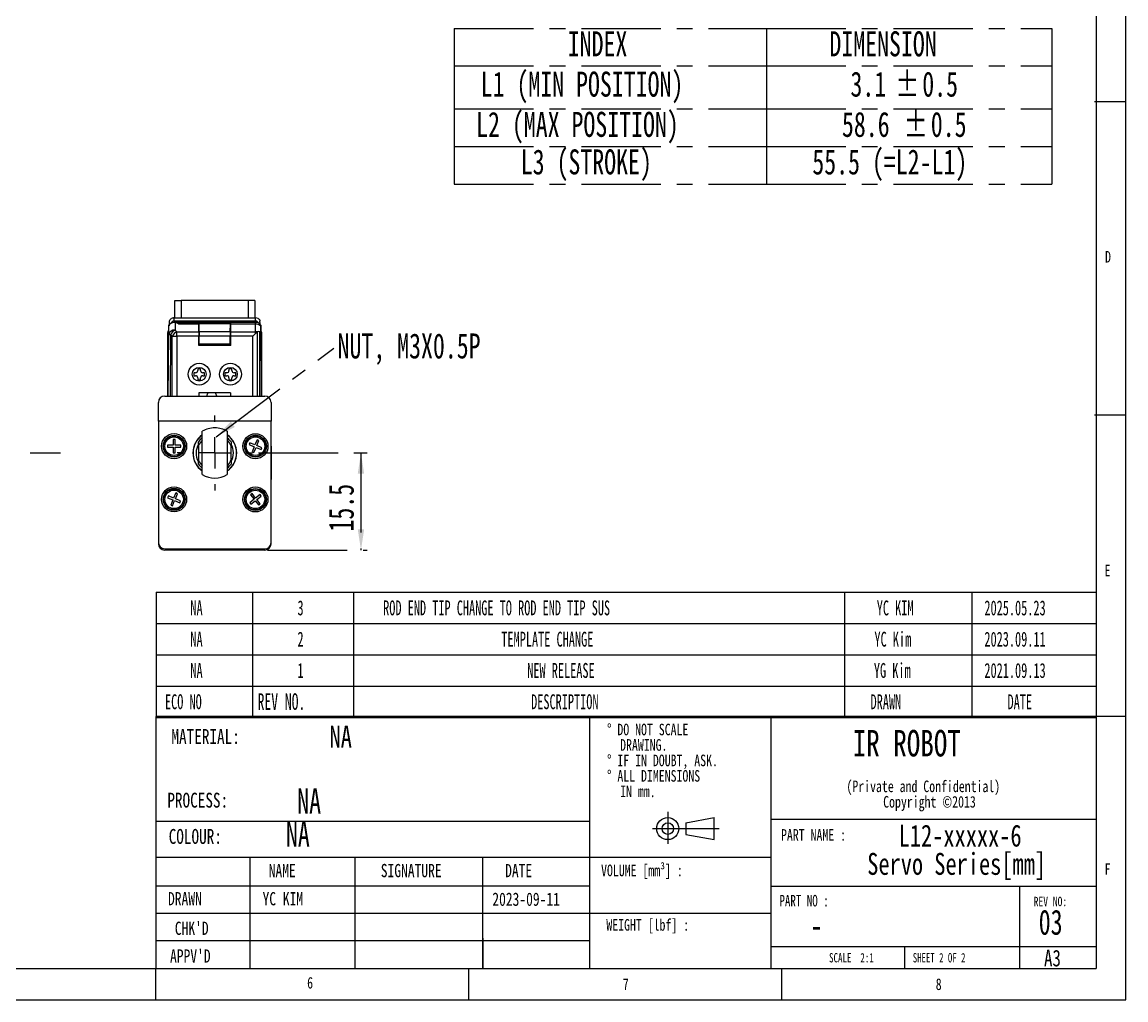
# Paper-space layout '시트2-ENG' of a CAD drawing. Header units: millimetres. Extents: x 5 to 415, y 5 to 292.
# Drawn here: x 238.6 to 415, y 5 to 161.2 of the extents above; entities that cross this region are included whole.
import ezdxf

# ---------------------------------------------------------------- set-up
doc = ezdxf.new("R2010")
doc.units = ezdxf.units.MM
doc.linetypes.add('CENTERX2', pattern=[20.32, 12.7, -2.54, 2.54, -2.54])
doc.layers.add('CENTER_LINE', color=7, linetype='CENTERX2')
doc.layers.add('NOTES', color=7, linetype='Continuous')
doc.styles.add('SLDTEXTSTYLE0', font='TXT', dxfattribs={"width": 0.7})
doc.styles.add('SLDTEXTSTYLE3', font='TXT', dxfattribs={"width": 0.75})
doc.styles.add('SLDTEXTSTYLE4', font='TXT', dxfattribs={"width": 0.6875})
doc.styles.add('SLDTEXTSTYLE5', font='TXT', dxfattribs={"width": 0.694444})
doc.styles.add('SLDTEXTSTYLE6', font='TXT', dxfattribs={"width": 0.605})
doc.dimstyles.new('SLDDIMSTYLE4', dxfattribs={"dimtxt": 4, "dimasz": 3.302, "dimexe": 0, "dimexo": 0.0625, "dimgap": 1, "dimtad": 1, "dimdec": 1, "dimrnd": 1e-09, "dimzin": 12, "dimdsep": 46, "dimtxsty": 'SLDTEXTSTYLE0', "dimsah": 1, "dimcen": 0.09, "dimadec": 0, "dimazin": 3, "dimtfac": 1, "dimtdec": 1, "dimtofl": 0, "dimtmove": 0, "dimatfit": 3, "dimfxl": 1, "dimfrac": 2, "dimtolj": 1, "dimtzin": 12, "dimarcsym": 0})
doc.dimstyles.new('SLDDIMSTYLE6', dxfattribs={"dimtxt": 0.18, "dimasz": 3.302, "dimexe": 0, "dimexo": 0.0625, "dimgap": 0, "dimtad": 0, "dimtih": 1, "dimtoh": 1, "dimdec": 0, "dimrnd": 1e-09, "dimzin": 0, "dimdsep": 46, "dimtxsty": 'Standard', "dimsah": 1, "dimcen": 0.09, "dimadec": 0, "dimazin": 0, "dimtfac": 3.302, "dimtdec": 0, "dimtofl": 0, "dimtmove": 0, "dimatfit": 3, "dimfxl": 1, "dimfrac": 2, "dimtolj": 1, "dimtzin": 0, "dimarcsym": 0})

# ---------------------------------------------------------------- blocks, each defined once
blk = doc.blocks.new('SW_NOTE_0_11')
at = {"color": 0, "linetype": 'Continuous', "lineweight": 0, "char_height": 1.8521, "attachment_point": 2, "style": 'SLDTEXTSTYLE3'}
for s, insert in [('(Private and Confidential)', (15.4, 2.39)), ('Copyright ©2013', (16.39, -0.08))]:
    blk.add_mtext(s, dxfattribs=dict(at, insert=insert))
blk = doc.blocks.new('SW_NOTE_0_12')
at = {"color": 0, "linetype": 'Continuous', "lineweight": 0, "char_height": 3.5, "attachment_point": 2, "style": 'SLDTEXTSTYLE3'}
for s, insert in [('L12-xxxxx-6', (11.81, 4.51)), ('Servo Series[mm]', (11.25, -0.01))]:
    blk.add_mtext(s, dxfattribs=dict(at, insert=insert))
blk = doc.blocks.new('SW_NOTE_0_13')
at = {"color": 0, "linetype": 'Continuous', "lineweight": 0, "attachment_point": 1, "style": 'SLDTEXTSTYLE3'}
for s, insert, char_height in [('%%d DO NOT SCALE', (0, 2.39), 1.8521), ('DRAWING.', (2.08, -0.08), 1.852), ('%%d IF IN DOUBT, ASK.', (0, -2.55), 1.8521), ('%%d ALL DIMENSIONS', (0, -5.02), 1.8521), ('IN mm.', (2.08, -7.49), 1.852)]:
    blk.add_mtext(s, dxfattribs=dict(at, insert=insert, char_height=char_height))
blk = doc.blocks.new('SW_TABLEANNOTATION_2')
at = {"layer": 'CENTER_LINE', "color": 0}
for p, q in [((0, 0), (0, -6)), ((0, 0), (49.88, 0)), ((49.88, 0), (49.88, -6)), ((49.88, 0), (95.48, 0)), ((95.48, 0), (95.48, -6)), ((0, -6), (0, -12.87)), ((0, -6), (49.88, -6)), ((49.88, -6), (49.88, -12.87)), ((49.88, -6), (95.48, -6)), ((95.48, -6), (95.48, -12.87)), ((0, -12.87), (0, -18.87)), ((0, -12.87), (49.88, -12.87)), ((49.88, -12.87), (49.88, -18.87)), ((49.88, -12.87), (95.48, -12.87)), ((95.48, -12.87), (95.48, -18.87)), ((0, -18.87), (0, -24.87)), ((0, -18.87), (49.88, -18.87)), ((49.88, -18.87), (49.88, -24.87)), ((49.88, -18.87), (95.48, -18.87)), ((95.48, -18.87), (95.48, -24.87)), ((0, -24.87), (49.88, -24.87)), ((49.88, -24.87), (95.48, -24.87))]:
    blk.add_line(p, q, dxfattribs=at)
at = {"layer": 'CENTER_LINE', "color": 0, "char_height": 4, "attachment_point": 1, "style": 'SLDTEXTSTYLE0'}
for s, insert in [('INDEX', (18.15, -0.47)), ('DIMENSION', (59.96, -0.47)), ('L1 (MIN POSITION)', (4.24, -6.91)), ('3.1', (63.32, -6.91)), ('%%p', (70.5, -6.91)), ('0.5', (74.8, -6.91)), ('L2 (MAX POSITION)', (3.51, -13.34)), ('58.6', (61.96, -13.34)), ('%%p', (71.86, -13.34)), ('0.5', (76.16, -13.34)), ('L3 (STROKE)', (10.64, -19.34)), ('55.5 (=L2-L1)', (57.23, -19.34))]:
    blk.add_mtext(s, dxfattribs=dict(at, insert=insert))
blk = doc.blocks.new('SW_TABLEANNOTATION_3')
at = {"color": 0, "linetype": 'Continuous', "lineweight": 18}
for p, q in [((0, 0), (0, -5)), ((0, 0), (15.39, 0)), ((15.39, 0), (15.39, -5)), ((15.39, 0), (31.57, 0)), ((31.57, 0), (31.57, -5)), ((31.57, 0), (109.99, 0)), ((109.99, 0), (109.99, -5)), ((109.99, 0), (130.36, 0)), ((130.36, 0), (130.36, -5)), ((130.36, 0), (150.24, 0)), ((150.24, 0), (150.24, -5)), ((0, -5), (0, -10)), ((0, -5), (15.39, -5)), ((15.39, -5), (15.39, -10)), ((15.39, -5), (31.57, -5)), ((31.57, -5), (31.57, -10)), ((31.57, -5), (109.99, -5)), ((109.99, -5), (109.99, -10)), ((109.99, -5), (130.36, -5)), ((130.36, -5), (130.36, -10)), ((130.36, -5), (150.24, -5)), ((150.24, -5), (150.24, -10)), ((0, -10), (0, -15)), ((0, -10), (15.39, -10)), ((15.39, -10), (15.39, -15)), ((15.39, -10), (31.57, -10)), ((31.57, -10), (31.57, -15)), ((31.57, -10), (109.99, -10)), ((109.99, -10), (109.99, -15)), ((109.99, -10), (130.36, -10)), ((130.36, -10), (130.36, -15)), ((130.36, -10), (150.24, -10)), ((150.24, -10), (150.24, -15)), ((0, -15), (0, -20)), ((0, -15), (15.39, -15)), ((15.39, -15), (15.39, -20)), ((15.39, -15), (31.57, -15)), ((31.57, -15), (31.57, -20)), ((31.57, -15), (109.99, -15)), ((109.99, -15), (109.99, -20)), ((109.99, -15), (130.36, -15)), ((130.36, -15), (130.36, -20)), ((130.36, -15), (150.24, -15)), ((150.24, -15), (150.24, -20)), ((0, -20), (15.39, -20)), ((15.39, -20), (31.57, -20)), ((31.57, -20), (109.99, -20)), ((109.99, -20), (130.36, -20)), ((130.36, -20), (150.24, -20))]:
    blk.add_line(p, q, dxfattribs=at)
at = {"color": 0, "linetype": 'Continuous', "lineweight": 0, "attachment_point": 1, "style": 'SLDTEXTSTYLE6'}
for s, insert, char_height in [('NA', (5.49, -1.31), 2.381), ('3', (22.6, -1.31), 2.38), ('ROD END TIP CHANGE TO ROD END TIP SUS', (36.29, -1.31), 2.3813), ('YC KIM', (115.16, -1.31), 2.381), ('2025.05.23', (132.36, -1.31), 2.381), ('NA', (5.49, -6.31), 2.381), ('2', (22.6, -6.31), 2.38), ('TEMPLATE CHANGE', (55.17, -6.31), 2.3813), ('YC Kim', (114.79, -6.31), 2.381), ('2023.09.11', (132.36, -6.31), 2.381), ('NA', (5.49, -11.31), 2.381), ('1', (22.6, -11.31), 2.38), ('NEW RELEASE', (59.31, -11.31), 2.3813), ('YG Kim', (114.7, -11.31), 2.381), ('2021.09.13', (132.36, -11.31), 2.381), ('ECO NO', (1.43, -16.31), 2.381), ('REV NO.', (16.23, -16.15), 2.646), ('DESCRIPTION', (59.93, -16.31), 2.3813), ('DRAWN', (114.17, -16.31), 2.381), ('DATE', (136.06, -16.31), 2.381)]:
    blk.add_mtext(s, dxfattribs=dict(at, insert=insert, char_height=char_height))
blk = doc.blocks.new('_D_64')
at = {"layer": 'CENTER_LINE'}
for p, q in [((276.41, 92.39), (293.77, 92.39)), ((292.77, 92.39), (292.77, 76.87)), ((277.86, 76.87), (293.77, 76.87))]:
    blk.add_line(p, q, dxfattribs=at)
for points in [[(292.77, 92.39), (292.26, 89.09), (293.28, 89.09)], [(292.77, 76.87), (293.28, 80.18), (292.26, 80.18)]]:
    blk.add_solid(points, dxfattribs=at)
at = {"layer": 'CENTER_LINE', "insert": (287.61, 79.84), "char_height": 4, "attachment_point": 1, "rotation": 90, "style": 'SLDTEXTSTYLE0'}
blk.add_mtext('15.5', dxfattribs=at)
blk = doc.blocks.new('SW_NOTE_0_19')
at = {"layer": 'CENTER_LINE', "color": 0, "insert": (0.6, 2.36), "char_height": 4, "attachment_point": 1, "style": 'SLDTEXTSTYLE0'}
blk.add_mtext('NUT, M3X0.5P', dxfattribs=at)
blk = doc.blocks.new('SW_CENTERMARKSYMBOL_21')
at = {"layer": 'CENTER_LINE', "color": 0}
for p, q in [((0, 5), (0, 6)), ((0, 0), (0, 2.5)), ((-5, 0), (-6, 0)), ((0, 0), (-2.5, 0)), ((0, 0), (0, -2.5)), ((0, 0), (2.5, 0)), ((5, 0), (6, 0)), ((0, -5), (0, -6))]:
    blk.add_line(p, q, dxfattribs=at)

psp = doc.layouts.new('시트2-ENG')

# ---------------------------------------------------------------- linework, layer by layer
at = {"color": 7, "linetype": 'Continuous', "lineweight": 18}
for p, q in [((415, 5), (415, 292)), ((415, 148.5), (410, 148.5)), ((263.013, 113.975), (263.013, 116.775)), ((274.813, 116.775), (264.013, 116.775)), ((275.813, 116.775), (275.813, 113.975)), ((262.913, 113.476), (262.913, 113.976)), ((262.913, 113.975), (275.913, 113.975)), ((275.913, 113.476), (262.913, 113.476)), ((262.913, 113.275), (275.913, 113.275)), ((262.913, 113.275), (266.863, 113.275)), ((263.066, 113.264), (263.066, 112.029)), ((263.133, 113.251), (266.863, 113.251)), ((266.863, 112.958), (263.643, 112.958)), ((266.863, 113.251), (266.863, 113.275)), ((266.863, 113.251), (266.863, 112.958)), ((266.863, 111.768), (266.863, 112.958)), ((266.935, 113.275), (266.913, 113.232)), ((266.913, 112.675), (266.913, 113.232)), ((266.913, 113.232), (266.917, 113.224)), ((271.909, 113.224), (266.917, 113.224)), ((266.932, 111.768), (266.921, 113.019)), ((271.904, 113.019), (266.921, 113.019)), ((266.935, 113.275), (271.891, 113.275)), ((271.891, 113.275), (271.913, 113.232)), ((271.894, 111.768), (271.904, 113.019)), ((271.913, 113.232), (271.909, 113.224)), ((271.913, 113.232), (271.913, 112.675)), ((271.963, 113.275), (275.913, 113.275)), ((271.963, 113.249), (271.963, 113.275)), ((275.913, 113.249), (271.963, 113.249)), ((271.963, 112.983), (271.963, 113.249)), ((275.913, 112.983), (271.963, 112.983)), ((271.963, 111.768), (271.963, 112.983)), ((275.913, 113.476), (275.913, 113.975)), ((275.913, 112.983), (275.913, 113.249)), ((275.913, 111.768), (275.913, 112.983)), ((276.642, 112.959), (276.642, 112.975)), ((261.913, 101.473), (261.913, 111.475)), ((261.948, 101.473), (262.046, 112.775)), ((262.066, 111.331), (262.066, 112.808)), ((262.62, 111.061), (262.359, 111.322)), ((263.066, 112.029), (263.327, 111.768)), ((263.327, 111.061), (263.327, 111.768)), ((263.327, 111.768), (266.863, 111.768)), ((266.913, 112.719), (266.863, 112.719)), ((266.913, 112.675), (266.863, 112.675)), ((266.863, 111.768), (266.863, 111.061)), ((266.913, 110.868), (266.913, 112.675)), ((271.894, 111.768), (266.932, 111.768)), ((271.913, 112.719), (271.963, 112.719)), ((271.913, 110.868), (271.913, 112.675)), ((271.913, 112.675), (271.963, 112.675)), ((271.963, 111.768), (275.913, 111.768)), ((271.963, 111.061), (271.963, 111.768)), ((275.498, 111.061), (275.913, 111.475)), ((275.913, 111.475), (275.913, 111.768)), ((276.752, 111.7), (276.752, 112.659)), ((276.779, 112.775), (276.878, 101.473)), ((276.913, 101.473), (276.913, 111.475)), ((262.62, 111.061), (263.327, 111.061)), ((266.863, 111.061), (263.327, 111.061)), ((266.863, 109.575), (266.863, 111.061)), ((266.913, 110.868), (266.863, 110.868)), ((266.921, 110.275), (266.863, 110.275)), ((266.921, 109.775), (266.863, 109.775)), ((271.963, 109.575), (266.863, 109.575)), ((266.918, 110.275), (266.913, 110.868)), ((266.916, 109.775), (266.916, 109.575)), ((266.921, 109.775), (266.921, 110.275)), ((266.925, 109.775), (266.925, 109.575)), ((266.934, 109.775), (266.925, 109.775)), ((266.934, 109.775), (266.934, 111.061)), ((271.891, 111.061), (266.934, 111.061)), ((271.891, 109.775), (266.934, 109.775)), ((271.891, 109.775), (271.891, 111.061)), ((271.891, 109.775), (271.901, 109.775)), ((271.901, 109.775), (271.901, 109.575)), ((271.904, 109.775), (271.904, 110.275)), ((271.904, 110.275), (271.963, 110.275)), ((271.904, 109.775), (271.963, 109.775)), ((271.907, 110.275), (271.913, 110.868)), ((271.909, 109.775), (271.909, 109.575)), ((271.913, 110.868), (271.963, 110.868)), ((271.963, 109.575), (271.963, 111.061)), ((275.498, 111.061), (271.963, 111.061)), ((267.146, 105.85), (266.679, 105.85)), ((266.679, 105.85), (266.679, 105.559)), ((267.146, 105.559), (267.146, 105.85)), ((271.679, 105.85), (271.679, 105.559)), ((272.146, 105.85), (271.679, 105.85)), ((272.146, 105.559), (272.146, 105.85)), ((266.329, 105.209), (266.038, 105.209)), ((266.038, 105.209), (266.038, 104.742)), ((266.038, 104.742), (266.329, 104.742)), ((266.679, 104.392), (266.679, 104.1)), ((266.679, 104.1), (267.146, 104.1)), ((267.146, 104.1), (267.146, 104.392)), ((267.788, 105.209), (267.496, 105.209)), ((267.496, 104.742), (267.788, 104.742)), ((267.788, 104.742), (267.788, 105.209)), ((271.038, 105.209), (271.038, 104.742)), ((271.329, 105.209), (271.038, 105.209)), ((271.038, 104.742), (271.329, 104.742)), ((271.679, 104.392), (271.679, 104.1)), ((271.679, 104.1), (272.146, 104.1)), ((272.146, 104.1), (272.146, 104.392)), ((272.788, 105.209), (272.496, 105.209)), ((272.496, 104.742), (272.788, 104.742)), ((272.788, 104.742), (272.788, 105.209)), ((261.413, 101.473), (277.413, 101.473)), ((271.938, 102), (266.888, 102)), ((266.888, 102), (266.888, 101.473)), ((271.938, 102), (271.938, 101.473)), ((260.413, 97.473), (260.413, 100.473)), ((278.413, 100.473), (278.413, 97.473)), ((260.414, 97.478), (260.407, 78.078)), ((260.414, 97.473), (260.413, 97.473)), ((260.413, 97.473), (260.413, 93.476)), ((278.414, 97.472), (260.414, 97.478)), ((278.413, 97.473), (275.913, 97.473)), ((278.407, 78.072), (278.414, 97.472)), ((278.413, 97.473), (278.413, 97.472)), ((410, 98.5), (415, 98.5)), ((267.413, 92.394), (267.414, 95.858)), ((271.414, 95.857), (271.411, 88.928)), ((262.755, 93.635), (261.863, 93.635)), ((261.863, 93.635), (261.863, 93.32)), ((263.07, 94.528), (262.755, 94.528)), ((262.755, 94.528), (262.755, 93.635)), ((263.07, 93.635), (263.07, 94.528)), ((263.963, 93.635), (263.07, 93.635)), ((263.963, 93.32), (263.963, 93.635)), ((266.807, 93.56), (266.807, 94.172)), ((266.807, 93.56), (266.807, 91.226)), ((267.414, 95.242), (266.998, 94.899)), ((272.007, 94.172), (272.007, 93.56)), ((272.007, 91.226), (272.007, 93.56)), ((274.998, 94.013), (274.88, 93.721)), ((274.88, 93.721), (275.708, 93.386)), ((275.826, 93.678), (274.998, 94.013)), ((276.16, 94.506), (275.826, 93.678)), ((276.118, 93.56), (276.452, 94.388)), ((276.945, 93.226), (276.118, 93.56)), ((276.452, 94.388), (276.16, 94.506)), ((261.863, 93.32), (262.755, 93.32)), ((262.755, 93.32), (262.755, 92.428)), ((262.755, 92.428), (263.07, 92.428)), ((263.07, 92.428), (263.07, 93.32)), ((263.07, 93.32), (263.963, 93.32)), ((267.411, 88.93), (267.413, 92.394)), ((275.708, 93.386), (275.373, 92.559)), ((275.373, 92.559), (275.665, 92.441)), ((275.665, 92.441), (276, 93.268)), ((276, 93.268), (276.827, 92.933)), ((276.827, 92.933), (276.945, 93.226)), ((278.413, 93.473), (278.413, 88.173)), ((266.096, 91.273), (266.118, 91.273)), ((266.807, 90.615), (266.807, 91.226)), ((272.007, 91.226), (272.007, 90.615)), ((272.707, 91.273), (272.728, 91.273)), ((278.411, 88.173), (278.413, 88.173)), ((278.413, 77.873), (278.413, 88.173)), ((261.999, 85.524), (261.879, 85.233)), ((261.879, 85.233), (262.704, 84.892)), ((262.824, 85.183), (261.999, 85.524)), ((262.704, 84.892), (262.363, 84.067)), ((262.654, 83.947), (262.995, 84.772)), ((263.165, 86.008), (262.824, 85.183)), ((262.995, 84.772), (263.82, 84.431)), ((263.115, 85.063), (263.456, 85.888)), ((263.94, 84.722), (263.115, 85.063)), ((263.456, 85.888), (263.165, 86.008)), ((263.82, 84.431), (263.94, 84.722)), ((275.689, 85), (274.987, 84.448)), ((275.384, 85.896), (275.137, 85.701)), ((275.137, 85.701), (275.689, 85)), ((275.182, 84.2), (275.883, 84.752)), ((275.936, 85.194), (275.384, 85.896)), ((275.883, 84.752), (276.435, 84.051)), ((276.637, 85.746), (275.936, 85.194)), ((276.131, 84.947), (276.832, 85.499)), ((276.683, 84.246), (276.131, 84.947)), ((276.832, 85.499), (276.637, 85.746)), ((262.363, 84.067), (262.654, 83.947)), ((274.987, 84.448), (275.182, 84.2)), ((276.435, 84.051), (276.683, 84.246)), ((260.413, 77.976), (260.413, 77.873)), ((261.407, 77.078), (277.407, 77.073)), ((261.913, 76.873), (261.413, 76.873)), ((261.913, 76.873), (261.913, 77.078)), ((261.963, 76.873), (261.913, 76.873)), ((261.963, 76.873), (261.963, 77.078)), ((262.463, 76.873), (261.963, 76.873)), ((276.363, 76.873), (262.463, 76.873)), ((276.863, 76.873), (276.363, 76.873)), ((276.863, 76.873), (276.863, 77.073)), ((276.913, 76.873), (276.863, 76.873)), ((276.913, 76.873), (276.913, 77.073)), ((277.413, 76.873), (276.913, 76.873)), ((260, 50.271), (260, 10)), ((415, 50.271), (260, 50.271)), ((329.265, 50.271), (329.265, 10)), ((358.254, 50.271), (358.254, 10)), ((260, 33.55), (329.265, 33.55)), ((344.668, 33.297), (349.181, 34.143)), ((349.181, 30.608), (349.181, 34.143)), ((410.25, 33.844), (358.254, 33.844)), ((344.668, 33.297), (344.668, 31.454)), ((344.668, 31.454), (349.181, 30.608)), ((275.001, 27.796), (275.001, 10)), ((291.778, 27.796), (291.778, 10)), ((312.217, 10), (312.217, 27.796)), ((329.265, 23.158), (260, 23.158)), ((398.074, 10), (398.074, 23.123)), ((358.254, 18.822), (260, 18.822)), ((260, 14.481), (329.265, 14.481)), ((312.217, 14.859), (312.217, 10)), ((379.611, 13.419), (379.611, 10)), ((10, 10), (410.25, 10)), ((260, 5), (260, 10)), ((310, 5), (310, 10)), ((360, 5), (360, 10)), ((5, 5), (415, 5))]:
    psp.add_line(p, q, dxfattribs=at)
at = {"color": 8, "linetype": 'Continuous', "lineweight": 18}
for p, q in [((264.013, 116.775), (264.013, 113.975)), ((274.813, 113.975), (274.813, 116.775)), ((276.627, 112.975), (276.642, 112.975)), ((261.979, 101.473), (262.066, 111.331)), ((262.359, 111.322), (262.272, 101.473)), ((276.206, 111.705), (276.206, 101.473)), ((276.62, 101.473), (276.62, 111.768)), ((262.62, 101.473), (262.62, 111.061)), ((263.327, 111.061), (263.327, 101.473)), ((275.498, 101.473), (275.498, 111.061)), ((262.463, 76.873), (262.463, 77.078)), ((276.363, 76.873), (276.363, 77.073))]:
    psp.add_line(p, q, dxfattribs=at)
at = {"color": 7, "linetype": 'CENTERX2', "lineweight": 18}
for p, q in [((341.798, 35.054), (341.798, 29.936)), ((339.361, 32.376), (350.023, 32.376))]:
    psp.add_line(p, q, dxfattribs=at)
at = {"color": 7, "linetype": 'Continuous', "lineweight": 18}
for centre, radius in [((266.913, 104.975), 1.75), ((266.913, 104.975), 1.1), ((271.913, 104.975), 1.75), ((271.913, 104.975), 1.1), ((262.913, 93.478), 2), ((275.913, 93.473), 2), ((262.913, 93.478), 1.75), ((262.913, 93.478), 1.678), ((262.913, 93.478), 1.479), ((275.913, 93.473), 1.75), ((275.913, 93.473), 1.678), ((275.913, 93.473), 1.479), ((262.91, 84.978), 2), ((262.91, 84.978), 1.75), ((262.91, 84.978), 1.678), ((262.91, 84.978), 1.479), ((275.91, 84.973), 2), ((275.91, 84.973), 1.75), ((275.91, 84.973), 1.678), ((275.91, 84.973), 1.479), ((341.798, 32.376), 1.767), ((341.798, 32.376), 0.922)]:
    psp.add_circle(centre, radius, dxfattribs=at)
for centre, radius, start, end in [((262.913, 112.275), 1, 43.04269, 81.16753), ((275.913, 112.975), 1, 63.69863, 90), ((275.913, 112.275), 1, 82.48354, 90), ((275.913, 112.275), 1, 77.34027, 90), ((275.954, 111.838), 1.146, 45.82364, 92.07245), ((275.913, 112.275), 1, 32.66721, 77.34027), ((262.913, 112.275), 1, 147.81989, 150.05281), ((262.943, 111.14), 0.897, 82.12722, 167.73628), ((262.366, 116.455), 5.133, 266.658, 269.92808), ((263.819, 110.569), 1.642, 117.27378, 152.72622), ((264.079, 110.309), 1.642, 117.27378, 152.72622), ((275.915, 110.39), 1.378, 76.08614, 90.07918), ((276.439, 111.343), 0.43, 116.60592, 122.80643), ((275.913, 112.275), 1, 29.94719, 32.66721), ((275.913, 111.475), 1, 0, 29.12304), ((266.329, 105.559), 0.35, 270, 0), ((266.329, 104.392), 0.35, 0, 90), ((267.496, 105.559), 0.35, 180, 270), ((267.496, 104.392), 0.35, 90, 180), ((271.329, 105.559), 0.35, 270, 0), ((271.329, 104.392), 0.35, 0, 90), ((272.496, 105.559), 0.35, 180, 270), ((272.496, 104.392), 0.35, 90, 180), ((261.413, 100.473), 1, 90, 180), ((268.917, 101.42), 0.8, 133.44276, 176.15994), ((268.917, 101.42), 0.8, 3.84006, 46.55724), ((277.413, 100.473), 1, 0, 90), ((269.412, 92.393), 3.5, 124.82308, 235.13794), ((269.413, 92.393), 4, 89.98051, 119.98051), ((269.413, 92.393), 4, 59.98051, 89.98051), ((269.412, 92.393), 3.5, 304.83775, 55.12327), ((269.413, 92.393), 3.48, 133.94643, 234.901), ((269.413, 92.393), 2.98, 151.79888, 207.22858), ((269.407, 92.393), 3.15, 129.25313, 145.62874), ((269.407, 92.393), 2.85, 134.37894, 155.82246), ((269.413, 92.393), 3.48, 305.06002, 54.901), ((269.407, 92.393), 3.15, 34.37126, 50.42465), ((269.407, 92.393), 2.85, 24.17754, 45.24259), ((269.413, 92.393), 2.98, 332.25568, 28.40657), ((269.407, 92.393), 2.85, 204.17754, 225.58208), ((269.407, 92.393), 3.15, 214.37126, 230.70789), ((269.407, 92.393), 2.85, 314.71843, 335.82246), ((269.407, 92.393), 3.15, 309.53637, 325.62874), ((269.413, 92.393), 4, 239.98051, 299.98051), ((261.407, 78.078), 1, 179.98051, 269.98051), ((261.413, 77.873), 1, 180, 270), ((277.407, 78.073), 1, 269.98051, 359.98051), ((277.413, 77.873), 1, 270, 0)]:
    psp.add_arc(centre, radius, start, end, dxfattribs=at)
for centre, major_axis, ratio, start_param, end_param in [((275.913, 110.061), (0.707, 1.707), 0.4142136, 0, 0.4455613), ((275.913, 111.475), (1, 0), 0.4142136, 0.5738261, 0.7853982), ((275.913, 208.478), (-1, 114.593), 0.0000761, 2.5764929, 2.77517), ((276.869, 99.975), (-0.018, 2.1), 0.0087265, 5.5063709, 7.046704)]:
    psp.add_ellipse(centre, major_axis=major_axis, ratio=ratio, start_param=start_param, end_param=end_param, dxfattribs=at)
for points in [[(263.013, 116.775), (263.028, 116.775), (263.058, 116.775), (263.289, 116.775), (263.62, 116.775), (263.882, 116.775), (264.013, 116.775)], [(275.813, 116.775), (275.798, 116.775), (275.768, 116.775), (275.536, 116.775), (275.206, 116.775), (274.944, 116.775), (274.813, 116.775)], [(262.179, 112.726), (262.183, 112.771), (262.191, 112.859), (262.248, 112.982), (262.332, 113.088), (262.407, 113.136), (262.445, 113.159)]]:
    psp.add_open_spline(points, degree=3, dxfattribs=at)
for points, knots in [([(262.066, 112.808), (262.07, 112.814), (262.078, 112.827), (262.16, 112.942), (262.319, 113.093), (262.562, 113.227), (262.826, 113.287), (263.001, 113.27), (263.066, 113.264)], [0, 0, 0, 0, 0.1540722, 0.3092067, 0.4883347, 0.6715016, 0.8782308, 1, 1, 1, 1]), ([(262.183, 112.975), (262.185, 113.052), (262.187, 113.212), (262.19, 113.357), (262.191, 113.432)], [0, 0, 0, 0, 0.4793147, 1, 1, 1, 1]), ([(262.191, 113.432), (262.196, 113.478), (262.204, 113.568), (262.264, 113.695), (262.352, 113.802), (262.431, 113.849), (262.47, 113.872)], [0, 0, 0, 0, 0.268398, 0.5221781, 0.7647473, 1, 1, 1, 1]), ([(262.913, 113.476), (262.863, 113.471), (262.763, 113.463), (262.628, 113.395), (262.514, 113.294), (262.47, 113.205), (262.447, 113.16)], [0, 0, 0, 0, 0.2498829, 0.4998439, 0.7498829, 1, 1, 1, 1]), ([(262.913, 113.976), (262.836, 113.971), (262.682, 113.962), (262.54, 113.902), (262.47, 113.872)], [0, 0, 0, 0, 0.5000079, 1, 1, 1, 1]), ([(266.921, 113.019), (266.92, 113.083), (266.919, 113.199), (266.917, 113.216), (266.917, 113.224)], [0, 0, 0, 0, 0.557681, 1, 1, 1, 1]), ([(271.909, 113.224), (271.908, 113.211), (271.906, 113.189), (271.905, 113.071), (271.904, 113.019)], [0, 0, 0, 0, 0.5576818, 1, 1, 1, 1]), ([(276.378, 113.16), (276.356, 113.205), (276.311, 113.294), (276.197, 113.395), (276.062, 113.463), (275.962, 113.471), (275.913, 113.476)], [0, 0, 0, 0, 0.2501171, 0.5001561, 0.7501171, 1, 1, 1, 1]), ([(276.132, 113.251), (276.13, 113.251), (276.127, 113.251), (276.092, 113.25), (276.038, 113.249), (275.975, 113.249), (275.932, 113.249), (275.913, 113.249)], [0, 0, 0, 0, 0.2095293, 0.4190586, 0.6285879, 0.8381172, 1, 1, 1, 1]), ([(276.356, 113.872), (276.4, 113.845), (276.488, 113.791), (276.58, 113.665), (276.626, 113.541), (276.632, 113.463), (276.634, 113.432)], [0, 0, 0, 0, 0.2705008, 0.5406399, 0.8204463, 1, 1, 1, 1]), ([(276.642, 112.975), (276.641, 113.048), (276.638, 113.208), (276.635, 113.353), (276.634, 113.432)], [0, 0, 0, 0, 0.45205475, 1, 1, 1, 1]), ([(261.913, 111.475), (261.918, 111.564), (261.929, 111.732), (262.004, 111.884), (262.039, 111.956)], [0, 0, 0, 0, 0.5227521, 1, 1, 1, 1]), ([(266.932, 111.768), (266.933, 111.652), (266.934, 111.444), (266.934, 111.179), (266.934, 111.061)], [0, 0, 0, 0, 0.557568, 1, 1, 1, 1]), ([(271.894, 111.768), (271.893, 111.652), (271.891, 111.444), (271.891, 111.179), (271.891, 111.061)], [0, 0, 0, 0, 0.55756799, 1, 1, 1, 1]), ([(276.206, 111.705), (276.131, 111.655), (276.033, 111.59), (275.936, 111.497), (275.913, 111.475)], [0, 0, 0, 0, 0.7656173, 1, 1, 1, 1]), ([(276.754, 112.815), (276.754, 112.814), (276.754, 112.811), (276.753, 112.773), (276.752, 112.716), (276.752, 112.667), (276.752, 112.659)], [0, 0, 0, 0, 0.2387509, 0.5024487, 0.9237691, 1, 1, 1, 1])]:
    psp.add_open_spline(points, degree=3, knots=knots, dxfattribs=at)
at = {"layer": 'CENTER_LINE'}
psp.add_line((239.932, 92.399), (244.779, 92.399), dxfattribs=at)
at = {"layer": 'NOTES', "color": 7}
for p, q in [((410.25, 287), (410.25, 10)), ((410.25, 13.496), (358.254, 13.496))]:
    psp.add_line(p, q, dxfattribs=at)
at = {"layer": 'NOTES', "color": 7, "linetype": 'Continuous', "lineweight": 18}
for p, q in [((260, 27.801), (358.254, 27.801)), ((410.25, 23.123), (358.254, 23.123))]:
    psp.add_line(p, q, dxfattribs=at)

# ---------------------------------------------------------------- block references
at = {"color": 7, "linetype": 'Continuous', "lineweight": 0}
for name, p in [('SW_TABLEANNOTATION_3', (260.023, 70.142)), ('SW_NOTE_0_13', (332.098, 46.744)), ('SW_NOTE_0_11', (367.225, 37.663)), ('SW_NOTE_0_12', (376.702, 28.497))]:
    psp.add_blockref(name, p, dxfattribs=at)
at = {"layer": 'CENTER_LINE'}
for name, p in [('SW_TABLEANNOTATION_2', (307.662, 160.238)), ('SW_NOTE_0_19', (288.428, 109.136)), ('SW_CENTERMARKSYMBOL_21', (269.412, 92.393))]:
    psp.add_blockref(name, p, dxfattribs=at)

# ---------------------------------------------------------------- texts
at = {"color": 7, "linetype": 'Continuous', "lineweight": 0}
for s, insert, char_height, attachment_point, style in [('D', (411.667, 124.668), 1.852, 1, 'SLDTEXTSTYLE3'), ('E', (411.586, 74.537), 1.852, 1, 'SLDTEXTSTYLE3'), ('MATERIAL:', (262.479, 48.278), 2.3813, 1, 'SLDTEXTSTYLE3'), ('NA', (289.535, 48.832), 3.5, 2, 'SLDTEXTSTYLE3'), ('PROCESS:', (261.829, 38.108), 2.3813, 1, 'SLDTEXTSTYLE3'), ('PART NAME :', (359.887, 32.29), 1.85208, 1, 'SLDTEXTSTYLE3'), ('NAME', (278.027, 26.726), 2.1167, 1, 'SLDTEXTSTYLE3'), ('SIGNATURE', (295.935, 26.726), 2.1167, 1, 'SLDTEXTSTYLE3'), ('DATE', (315.804, 26.726), 2.1167, 1, 'SLDTEXTSTYLE3'), ('VOLUME [mm³] :', (331.133, 26.622), 1.85208, 1, 'SLDTEXTSTYLE3'), ('DRAWN', (261.937, 22.233), 2.1167, 1, 'SLDTEXTSTYLE3'), ('2023-09-11', (313.76, 22.154), 2.1167, 1, 'SLDTEXTSTYLE3'), ('REV NO:', (400.257, 21.476), 1.5, 1, 'SLDTEXTSTYLE3'), ("CHK'D", (263.024, 17.51), 2.1167, 1, 'SLDTEXTSTYLE3'), ('-', (365.556, 18.906), 4, 2, 'SLDTEXTSTYLE3'), ("APPV'D", (262.263, 13.079), 2.1167, 1, 'SLDTEXTSTYLE3'), ('SCALE  2:1', (367.564, 12.491), 1.5, 1, 'SLDTEXTSTYLE0'), ('SHEET 2 OF 2', (380.942, 12.491), 1.5, 1, 'SLDTEXTSTYLE4'), ('A3', (401.912, 13.007), 2.6458, 1, 'SLDTEXTSTYLE3')]:
    psp.add_mtext(s, dxfattribs=dict(at, insert=insert, char_height=char_height, attachment_point=attachment_point, style=style))
at = {"layer": 'CENTER_LINE', "char_height": 4, "attachment_point": 1, "style": 'SLDTEXTSTYLE0'}
for s, insert in [('NA', (282.586, 38.782)), ('NA', (280.782, 33.508)), ('03', (401.069, 19.417))]:
    psp.add_mtext(s, dxfattribs=dict(at, insert=insert))
at = {"layer": 'NOTES', "attachment_point": 1}
for s, insert, char_height, style in [('IR ROBOT', (371.345, 48.136), 4.2333, 'SLDTEXTSTYLE3'), ('COLOUR:', (262.046, 32.312), 2.3813, 'SLDTEXTSTYLE3'), ('F', (411.586, 26.839), 1.852, 'SLDTEXTSTYLE3'), ('YC KIM', (277.042, 22.233), 2.1167, 'SLDTEXTSTYLE3'), ('PART NO :', (359.636, 21.78), 1.8521, 'SLDTEXTSTYLE5'), ('WEIGHT [lbf] :', (331.976, 17.919), 1.85208, 'SLDTEXTSTYLE3'), ('6', (284.167, 8.668), 1.852, 'SLDTEXTSTYLE3'), ('7', (334.613, 8.434), 1.852, 'SLDTEXTSTYLE3'), ('8', (384.613, 8.434), 1.852, 'SLDTEXTSTYLE3')]:
    psp.add_mtext(s, dxfattribs=dict(at, insert=insert, char_height=char_height, style=style))

# ---------------------------------------------------------------- dimensions: what is measured, and where the dimension line sits
at = {"layer": 'CENTER_LINE'}
dim = psp.add_linear_dim(base=(292.77, 76.873), p1=(275.412, 92.393), p2=(276.863, 76.873), angle=90, dimstyle='SLDDIMSTYLE4', dxfattribs=at)
dim.commit()
dim.dimension.update_dxf_attribs({"geometry": '_D_64', "text_midpoint": (292.77, 84.633), "dimtype": 160})

# ---------------------------------------------------------------- leaders
psp.add_leader([(269.654, 94.993), (288.428, 109.136)], dimstyle='SLDDIMSTYLE6', dxfattribs=at)

doc.saveas('drawing.dxf')
